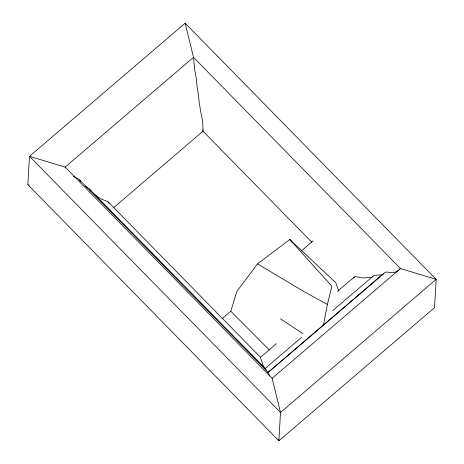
<?xml version="1.0" encoding="UTF-8"?>
<svg xmlns="http://www.w3.org/2000/svg" width="464" height="464" viewBox="0 0 464 464"><rect width="100%" height="100%" fill="white"/><g stroke="black" fill="none" stroke-linecap="round" stroke-linejoin="round"><path stroke-width="0.7" d="M27.828 184.655L29.481 156.322L185.142 23.2L436.172 279.345L434.519 307.678L278.858 440.8L27.828 184.655L29.22 185.078M323.617 324.272L327.41 304.465L331.818 286.12L289.785 239.517L257.508 263.877L236.843 291.438L230.788 311.234L222.105 318.658M260.258 357.529L276.335 343.656M353.545 278.191L355.035 276.538A2.053 0.748 18.4 0 1 355.459 276.498L362.198 277.924L367.128 277.623A11.96 4.35 18.4 0 1 367.842 277.588L370.678 277.536A5.823 2.117 18.4 0 0 371.647 277.292L374.071 275.488A8.132 2.958 18.4 0 1 374.825 275.239L381.344 274.932A8.543 3.109 18.4 0 0 382.232 274.688L385.433 272.229A5.046 1.833 18.4 0 1 386.21 272.113L387.533 272.148A18.421 6.699 18.4 0 1 388.536 272.246L391.401 272.571A9.245 3.364 18.4 0 0 393.582 272.583L396.998 271.527L400.496 268.552L436.172 279.345L280.505 412.461L278.858 440.8L278.516 439.402M267.751 372.691L268.25 372.441A5.046 0.522 78.4 0 1 268.447 372.824L268.772 373.706A18.421 1.908 78.4 0 1 269.016 374.46L269.514 376.031M264.961 368.642L265.292 368.515A8.132 0.841 78.4 0 1 265.489 368.741L266.411 370.922M113.274 207.953L203.012 131.213L202.658 121.226L200.489 110.432A29.557 3.068 78.4 0 1 200.355 109.539L199.978 107.068A12.83 1.328 78.4 0 0 199.827 106.152L199.23 102.59A6.218 0.644 78.4 0 1 199.039 101.164L198.65 96.489A8.654 0.899 78.4 0 0 198.505 95.335L197.136 86.971A9.118 0.945 78.4 0 1 196.968 85.649L196.458 79.402A5.406 0.563 78.4 0 0 196.301 78.335L196.017 76.728A19.505 2.024 78.4 0 0 195.796 75.574L195.164 72.332A9.877 1.027 78.4 0 1 194.694 69.641L193.511 57.345L185.142 23.2M301.275 250.954L313.183 240.775M337.409 291.421L354.467 276.834M264.787 368.816L301.53 337.398M332.688 310.718L372.888 276.341M267.827 372.551L383.908 273.284M268.053 372.517L382.812 274.375M272.142 378.317L400.496 268.552L193.511 57.345L65.157 167.11L29.481 156.322L280.505 412.461L272.142 378.317L65.157 167.11L65.511 167.823M260.374 357.303L263.477 366.264A11.96 1.241 78.4 0 1 263.656 366.682L264.057 367.726M74.066 176.697L76.276 177.787A19.505 7.093 18.4 0 1 77.256 178.286L78.538 179.046A5.406 1.966 18.4 0 1 79.274 179.614L268.175 372.354M73.869 176.598L73.474 176.395M327.41 304.465L304.111 291.682L257.508 263.877M85.637 186.47L89.175 188.831A8.654 3.144 18.4 0 1 89.871 189.515L90.915 191.046M85.022 186.099L85.335 186.284M94.876 194.77L95.648 195.245A12.83 4.663 18.4 0 1 96.332 195.709L98.072 197.009A29.557 10.747 18.4 0 0 98.704 197.478L101.413 199.102L107.723 201.556A2.198 0.8 18.4 0 1 108.129 201.846L260.495 357.309M280.482 318.838L302.911 333.68M269.23 349.85L230.788 311.234M311.808 242.225L203.012 131.213L202.669 129.816M89.68 189.306L265.35 368.561M108.251 201.962L109.069 203.423M79.541 179.875L80.405 181.111M291.369 241.384L289.785 239.517L335.739 282.646L338.749 290.998M291.682 241.756L292.32 242.504M80.516 181.325L80.73 181.749"/></g></svg>
